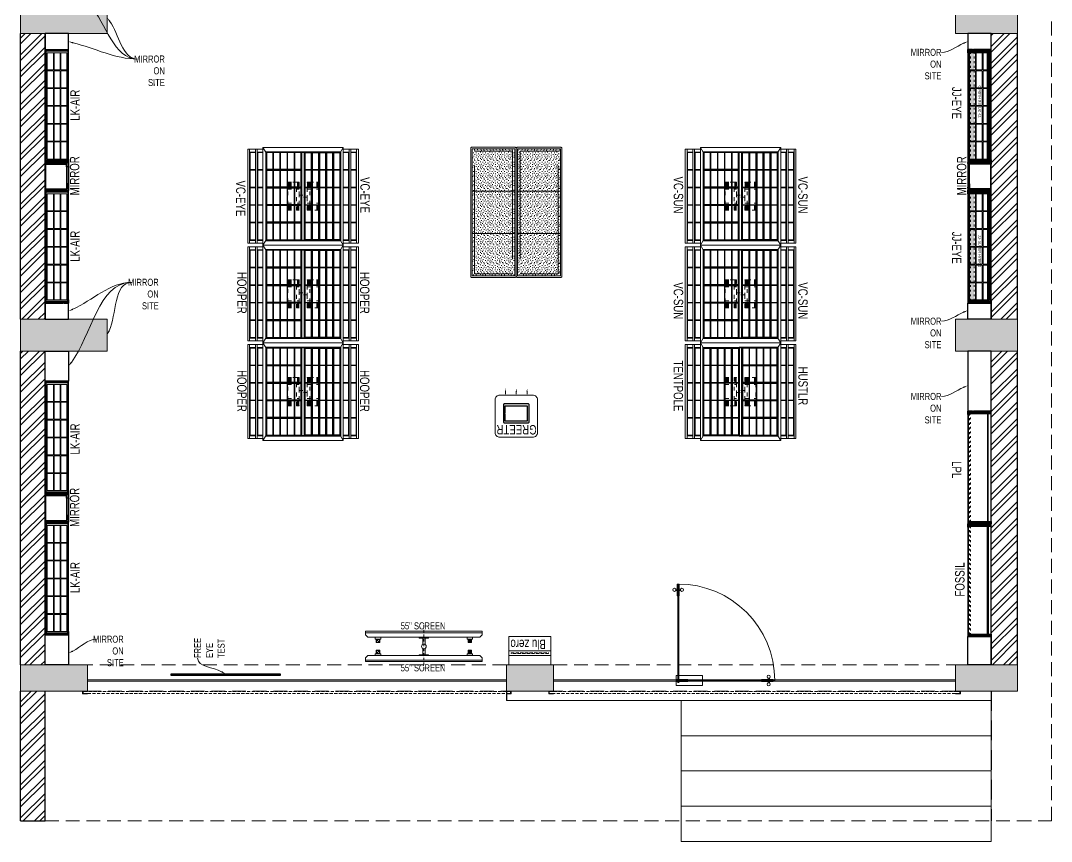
# Model space of a CAD drawing. Header units: feet. Extents: x 2148500 to 2159470, y -6063293 to -6042233.
# Drawn here: x 2148500 to 2159470, y -6063293 to -6054554 of the extents above; entities that cross this region are included whole.
import ezdxf
from ezdxf import colors
from ezdxf.entities.mleader import LeaderData, LeaderLine
from ezdxf.math import Vec2, Vec3

# ---------------------------------------------------------------- set-up
doc = ezdxf.new("R2010")
doc.units = ezdxf.units.FT
doc.header["$LTSCALE"] = 33
doc.header["$MEASUREMENT"] = 0
for name, pattern in [('ACAD_ISO03W100', [30, 12, -18]), ('D10_DASHED', [0.75, 0.5, -0.25]), ('DASHDOT2', [0.5, 0.25, -0.125, 0, -0.125]), ('HIDDEN', [9.525, 6.35, -3.175]), ('HIDDEN2', [4.7625, 3.175, -1.5875]), ('HIDDENX2', [0.75, 0.5, -0.25])]:
    doc.linetypes.add(name, pattern=pattern)
for name, color, linetype, lineweight in [('A-COL', 243, 'Continuous', 9), ('A-Glazing', 4, 'Continuous', 20), ('A-shutter', 8, 'Continuous', 18), ('A-STAIR', 6, 'Continuous', 5), ('beam', 90, 'Continuous', 9), ('column hatch', 5, 'Continuous', 0), ('Glazing', 141, 'Continuous', 15), ('LENS-DIM', 252, 'Continuous', 5), ('LENS-FURNITURE', 13, 'Continuous', 9), ('LENS-HATCH', 251, 'Continuous', 5), ('LENS-PARTITION', 21, 'Continuous', 25), ('LENS-TEXT', 31, 'Continuous', 5), ('LENS_TEXT', 31, 'Continuous', 5), ('LK-EQPMT', 3, 'Continuous', 18), ('LK-FF&E FLOOR', 1, 'Continuous', 9), ('LK-FF&E WALL', 1, 'Continuous', 9), ('LK-IT', 3, 'Continuous', 18), ('LN-ELEVATION-1', 81, 'Continuous', 25), ('LN-ELEVATION-2', 103, 'Continuous', 20), ('LN-ELEVATION-3', 125, 'Continuous', 18), ('LN-ELEVATION-4', 145, 'Continuous', 13), ('LN-ELEVATION-5', 167, 'Continuous', 5), ('LN-HATCH', 251, 'Continuous', 0), ('PLANO-TXT', 252, 'Continuous', 5), ('rolling shutter', 1, 'Continuous', 5)]:
    doc.layers.add(name, color=color, linetype=linetype, lineweight=lineweight)
for name, color, linetype in [('A-WALL', 1, 'Continuous'), ('SLAB', 8, 'HIDDEN2'), ('steel stairs', 6, 'Continuous')]:
    doc.layers.add(name, color=color, linetype=linetype)
doc.styles.add('LK TXT', font='GILC____.TTF', dxfattribs={"height": 100})
doc.styles.get("Standard").update_dxf_attribs({"font": 'GILC____.TTF'})
pattern_1 = [(45, (7858054.0837, 3504049.203), (-4.4901280605, 4.4901280605), [])]

# ---------------------------------------------------------------- blocks, each defined once
blk = doc.blocks.new('*U49')
at = {"layer": 'A-shutter', "color": 5, "ltscale": 10}
for points in [[(41038450, -1561539), (41038450, -1561544), (41038405, -1561544), (41038405, -1561564), (41038450, -1561564), (41038450, -1561569), (41038400, -1561569), (41038400, -1561539)], [(41042910, -1561539), (41042910, -1561544), (41042955, -1561544), (41042955, -1561564), (41042910, -1561564), (41042910, -1561569), (41042960, -1561569), (41042960, -1561539)]]:
    blk.add_lwpolyline(points, close=True, dxfattribs=at)
at = {"layer": 'A-shutter', "color": 5, "linetype": 'HIDDENX2', "ltscale": 2}
blk.add_lwpolyline([(41038405, -1561544), (41038405, -1561564), (41042955, -1561564), (41042955, -1561544)], close=True, dxfattribs=at)
blk = doc.blocks.new('*U50')
at = {"layer": 'A-shutter', "color": 5, "ltscale": 10}
for points in [[(41038630, -1561539), (41038630, -1561544), (41038585, -1561544), (41038585, -1561564), (41038630, -1561564), (41038630, -1561569), (41038580, -1561569), (41038580, -1561539)], [(41042910, -1561539), (41042910, -1561544), (41042955, -1561544), (41042955, -1561564), (41042910, -1561564), (41042910, -1561569), (41042960, -1561569), (41042960, -1561539)]]:
    blk.add_lwpolyline(points, close=True, dxfattribs=at)
at = {"layer": 'A-shutter', "color": 5, "linetype": 'HIDDENX2', "ltscale": 2}
blk.add_lwpolyline([(41038585, -1561544), (41038585, -1561564), (41042955, -1561564), (41042955, -1561544)], close=True, dxfattribs=at)
blk = doc.blocks.new('A$C9ae9df43')
at = {"layer": 'column hatch'}
h = blk.add_hatch(color=8, dxfattribs=at)
h.dxf.hatch_style = 1
h.paths.add_polyline_path([(9208, -1425), (8548, -1425), (8548, -1765), (9208, -1765)])
h.paths.add_polyline_path([(9208, -4765), (8548, -4765), (8548, -5105), (9208, -5105)])
h.paths.add_polyline_path([(-482, -8145), (-1402, -8145), (-1402, -8485), (-482, -8485)])
h.paths.add_polyline_path([(-482, -4765), (-1402, -4765), (-1402, -5105), (-482, -5105)])
h.paths.add_polyline_path([(-482, -1425), (-1402, -1425), (-1402, -1765), (-482, -1765)])
h.paths.add_polyline_path([(-692, 2155), (-1402, 2155), (-1402, 1875), (-692, 1875)])
h.paths.add_polyline_path([(-692, -11825), (-1402, -11825), (-1402, -12105), (-692, -12105)])
h.paths.add_polyline_path([(4268, -11825), (3768, -11825), (3768, -12105), (4268, -12105)])
h.paths.add_polyline_path([(9208, -11825), (8548, -11825), (8548, -12105), (9208, -12105)])
h = blk.add_hatch(color=8, dxfattribs=at)
h.dxf.hatch_style = 1
h.paths.add_polyline_path([(9208, -8145), (8548, -8145), (8548, -8485), (9208, -8485)])
at = {"layer": 'LN-HATCH'}
h = blk.add_hatch(dxfattribs=at)
h.set_pattern_fill('ANSI32', color=256, scale=333, angle=180)
h.set_pattern_definition([(225, (-6061183.86, 5276119.44), (88.2999593, -88.2999593), []), (225, (-6061242.73, 5276119.44), (88.2999593, -88.2999593), [])])
h.paths.add_polyline_path([(2368, 7355), (-1402, 7355), (-1402, 2155), (-1142, 2155), (-1142, 7075), (2108, 7075), (2108, 1875), (8928, 1875), (8928, 1265), (9208, 1265), (9208, 2155), (2368, 2155)])
h.paths.add_polyline_path([(-1142, 1875), (-1402, 1875), (-1402, -1425), (-1142, -1425)])
h.paths.add_polyline_path([(-1142, -1765), (-1402, -1765), (-1402, -4765), (-1142, -4765)])
h.paths.add_polyline_path([(-1142, -5105), (-1402, -5105), (-1402, -8145), (-1142, -8145)])
h.paths.add_polyline_path([(-1142, -8485), (-1402, -8485), (-1402, -11825), (-1142, -11825)])
h.paths.add_polyline_path([(-1142, -12105), (-1402, -12105), (-1402, -13485), (-1142, -13485)])
h.paths.add_polyline_path([(9208, -8485), (8928, -8485), (8928, -11825), (9208, -11825)])
h.paths.add_polyline_path([(9208, -5105), (8928, -5105), (8928, -8145), (9208, -8145)])
h.paths.add_polyline_path([(9208, -1765), (8928, -1765), (8928, -4765), (9208, -4765)])
h.paths.add_polyline_path([(9208, 965), (8928, 965), (8928, -1425), (9208, -1425)])
at = {"layer": 'A-COL'}
for points in [[(-482, -4765), (-1402, -4765), (-1402, -5105), (-482, -5105)], [(9208, -4765), (8548, -4765), (8548, -5105), (9208, -5105)], [(-482, -8145), (-1402, -8145), (-1402, -8485), (-482, -8485)], [(9208, -8145), (8548, -8145), (8548, -8485), (9208, -8485)], [(-692, -11825), (-1402, -11825), (-1402, -12105), (-692, -12105)], [(4268, -11825), (3768, -11825), (3768, -12105), (4268, -12105)], [(9208, -11825), (8548, -11825), (8548, -12105), (9208, -12105)]]:
    blk.add_lwpolyline(points, close=True, dxfattribs=at)
at = {"layer": 'A-Glazing'}
for points in [[(-692, -11986), (3768, -11986), (3768, -11998), (-692, -11998)], [(8548, -11986), (4268, -11986), (4268, -11998), (8548, -11998)]]:
    blk.add_lwpolyline(points, close=True, dxfattribs=at)
at = {"layer": 'A-STAIR'}
for p, q in [((8928, -12205), (8928, -12105)), ((3768, -12205), (8928, -12205)), ((5628, -13705), (5628, -12205)), ((8928, -13705), (8928, -12205)), ((5628, -12580), (8928, -12580)), ((5628, -12955), (8928, -12955)), ((5628, -13330), (8928, -13330)), ((5628, -13705), (8928, -13705))]:
    blk.add_line(p, q, dxfattribs=at)
at = {"layer": 'A-WALL'}
for p, q in [((-1402, -8145), (-1402, -5105)), ((-1142, -8145), (-1142, -5105)), ((8928, -8145), (8928, -5105)), ((9208, -8145), (9208, -5105)), ((-1402, -11825), (-1402, -8485)), ((-1142, -11825), (-1142, -8485)), ((8928, -11825), (8928, -8485)), ((9208, -11825), (9208, -8485)), ((-1402, -13485), (-1402, -12105)), ((-1142, -13485), (-1142, -12105)), ((-1402, -13485), (-1142, -13485))]:
    blk.add_line(p, q, dxfattribs=at)
at = {"layer": 'beam', "linetype": 'HIDDEN', "ltscale": 0.7}
for p, q in [((9568, -13485), (9568, 1875)), ((-1142, -13485), (9208, -13485)), ((9208, -13485), (9568, -13485))]:
    blk.add_line(p, q, dxfattribs=at)
for points in [[(-692, -12105), (3768, -12105), (3768, -11825), (-692, -11825)], [(8548, -12105), (4268, -12105), (4268, -11825), (8548, -11825)]]:
    blk.add_lwpolyline(points, close=True, dxfattribs=at)
at = {"layer": 'SLAB', "linetype": 'HIDDEN'}
blk.add_line((8928, -12105), (8928, -13485), dxfattribs=at)
at = {"layer": 'steel stairs'}
blk.add_line((3768, -12105), (3768, -12205), dxfattribs=at)
at = {"layer": 'rolling shutter'}
blk.add_blockref('*U49', (-41039142, 1549434), dxfattribs=at)
at = {"layer": 'rolling shutter', "xscale": -1}
blk.add_blockref('*U50', (41047179, 1549434), dxfattribs=at)
blk = doc.blocks.new('BLUE ZERO')
at = {"layer": 'LENS-FURNITURE', "ltscale": 0.5}
for points in [[(86207, 120883), (86207, 120433), (85907, 120433), (85907, 120883)], [(86107, 120883), (86107, 120433), (86057, 120433), (86057, 120883)]]:
    blk.add_lwpolyline(points, close=True, dxfattribs=at)
at = {"layer": 'LENS-FURNITURE', "linetype": 'D10_DASHED', "ltscale": 2}
blk.add_lwpolyline([(86086, 120858), (86086, 120458), (86078, 120458), (86078, 120858)], close=True, dxfattribs=at)
blk = doc.blocks.new('VC HD 1200')
at = {"layer": 'LN-HATCH', "ltscale": 0.5}
h = blk.add_hatch(dxfattribs=at)
h.set_pattern_fill('ANSI31', color=256, scale=2)
h.set_pattern_definition([(45, (3760859.753, 1795248.936), (-4.490128061, 4.490128061), [])])
h.paths.add_polyline_path([(-1200, 250), (-1200, 60), (-1194, 60), (-1194, 50), (-1200, 50), (-1200, 6), (-1182, 6), (-1182, 250)])
h = blk.add_hatch(dxfattribs=at)
h.set_pattern_fill('ANSI31', color=256, scale=2)
h.set_pattern_definition(pattern_1)
h.paths.add_polyline_path([(0, 250), (0, 60), (-6, 60), (-6, 50), (0, 50), (0, 6), (-18, 6), (-18, 250)])
h = blk.add_hatch(dxfattribs=at)
h.set_pattern_fill('ANSI31', color=256, scale=2)
h.set_pattern_definition([(45, (7858047.0837, 3504049.203), (-4.4901280605, 4.4901280605), [])])
h.paths.add_polyline_path([(-1165, 6), (-1165, 0), (-1200, 0), (-1200, 6)])
h = blk.add_hatch(dxfattribs=at)
h.set_pattern_fill('ANSI31', color=256, scale=2)
h.set_pattern_definition(pattern_1)
h.paths.add_polyline_path([(-28, 6), (-28, 0), (0, 0), (0, 6)])
at = {"layer": 'LN-ELEVATION-1', "ltscale": 0.5}
for points in [[(-1200, 250), (-1200, 60), (-1194, 60), (-1194, 50), (-1200, 50), (-1200, 6), (-1182, 6), (-1182, 250)], [(-18, 238), (-1182, 238), (-1182, 244), (-18, 244)], [(0, 250), (0, 60), (-6, 60), (-6, 50), (0, 50), (0, 6), (-18, 6), (-18, 250)], [(-1165, 6), (-1165, 0), (-1200, 0), (-1200, 6)], [(-35, 6), (-35, 0), (0, 0), (0, 6)]]:
    blk.add_lwpolyline(points, close=True, dxfattribs=at)
at = {"layer": 'LN-ELEVATION-3', "ltscale": 0.5}
for p, q in [((-1182, 250), (-18, 250)), ((-1165, 6), (-35, 6)), ((-35, 0), (-1165, 0))]:
    blk.add_line(p, q, dxfattribs=at)
for points in [[(-1165, 226), (-35, 226), (-35, 18), (-1165, 18)], [(-1165, 226), (-983, 226), (-983, 162), (-1165, 162)], [(-975, 226), (-794, 226), (-794, 162), (-975, 162)], [(-786, 226), (-604, 226), (-604, 162), (-786, 162)], [(-596, 226), (-414, 226), (-414, 162), (-596, 162)], [(-406, 226), (-225, 226), (-225, 162), (-406, 162)], [(-217, 226), (-35, 226), (-35, 162), (-217, 162)], [(-1165, 90), (-983, 90), (-983, 154), (-1165, 154)], [(-975, 154), (-794, 154), (-794, 90), (-975, 90)], [(-786, 154), (-604, 154), (-604, 90), (-786, 90)], [(-596, 154), (-414, 154), (-414, 90), (-596, 90)], [(-406, 154), (-225, 154), (-225, 90), (-406, 90)], [(-217, 154), (-35, 154), (-35, 90), (-217, 90)], [(-1165, 82), (-983, 82), (-983, 18), (-1165, 18)], [(-975, 82), (-794, 82), (-794, 18), (-975, 18)], [(-786, 82), (-604, 82), (-604, 18), (-786, 18)], [(-596, 82), (-414, 82), (-414, 18), (-596, 18)], [(-406, 82), (-225, 82), (-225, 18), (-406, 18)], [(-217, 82), (-35, 82), (-35, 18), (-217, 18)]]:
    blk.add_lwpolyline(points, close=True, dxfattribs=at)
blk = doc.blocks.new('MIRROR')
at = {"layer": 'LN-HATCH', "ltscale": 0.5}
h = blk.add_hatch(dxfattribs=at)
h.set_pattern_fill('ANSI31', color=256, scale=2)
h.set_pattern_definition([(45, (4060433.7416, 1708720.787), (-4.4901280605, 4.4901280605), [])])
h.paths.add_polyline_path([(213, 101), (231, 101), (231, -128), (213, -128)])
h.paths.add_polyline_path([(231, 95), (495, 95), (495, 101), (231, 101)])
h.paths.add_polyline_path([(513, 101), (495, 101), (495, -128), (513, -128)])
at = {"layer": 'Defpoints'}
blk.add_lwpolyline([(513, 101), (213, 101), (213, -149), (513, -149)], close=True, dxfattribs=at)
at = {"layer": 'LN-ELEVATION-1'}
for points in [[(213, 101), (231, 101), (231, -128), (213, -128)], [(231, 95), (495, 95), (495, 101), (231, 101)], [(513, 101), (495, 101), (495, -128), (513, -128)], [(260, -142), (260, -128), (215, -128), (215, -149), (224, -149), (224, -147), (216, -147), (216, -142)], [(443, -142), (443, -128), (488, -128), (488, -149), (479, -149), (479, -147), (486, -147), (486, -142)], [(505, -149), (505, -147), (509, -147), (509, -129), (488, -129), (488, -128), (511, -128), (511, -149)]]:
    blk.add_lwpolyline(points, close=True, dxfattribs=at)
at = {"layer": 'LN-ELEVATION-2', "color": 4, "lineweight": 0}
blk.add_lwpolyline([(216, -142), (486, -142), (486, -147), (216, -147)], close=True, dxfattribs=at)
at = {"layer": 'LN-ELEVATION-2'}
blk.add_lwpolyline([(260, -142), (443, -142), (443, -128), (260, -128)], close=True, dxfattribs=at)
at = {"layer": 'LN-ELEVATION-4', "ltscale": 0.5}
blk.add_line((479, -149), (224, -149), dxfattribs=at)
blk = doc.blocks.new('JJ SH 1200')
at = {"layer": 'LN-HATCH', "ltscale": 0.5}
h = blk.add_hatch(dxfattribs=at)
h.set_pattern_fill('ANSI31', color=256, scale=2)
h.set_pattern_definition([(45, (4097187.331, 1708800.267), (-4.4901280605, 4.4901280605), [])])
h.paths.add_polyline_path([(792, 220), (792, 30), (786, 30), (786, 20), (792, 20), (792, -24), (767, -24), (767, 220)])
h.paths.add_polyline_path([(-383, 180), (767, 180), (767, 186), (-383, 186)])
h.paths.add_polyline_path([(757, -24), (757, -30), (792, -30), (792, -24)])
h.paths.add_polyline_path([(-408, 220), (-408, 30), (-402, 30), (-402, 20), (-408, 20), (-408, -24), (-383, -24), (-383, 220)])
h.paths.add_polyline_path([(-373, -24), (-373, -30), (-408, -30), (-408, -24)])
at = {"layer": 'LN-ELEVATION-1', "ltscale": 0.5}
for points in [[(-408, 220), (-408, 30), (-402, 30), (-402, 20), (-408, 20), (-408, -24), (-383, -24), (-383, 220)], [(792, 220), (792, 30), (786, 30), (786, 20), (792, 20), (792, -24), (767, -24), (767, 220)], [(-383, 180), (767, 180), (767, 186), (-383, 186)], [(-373, -24), (-373, -30), (-408, -30), (-408, -24)], [(757, -24), (757, -30), (792, -30), (792, -24)]]:
    blk.add_lwpolyline(points, close=True, dxfattribs=at)
at = {"layer": 'LN-ELEVATION-3', "ltscale": 0.5}
for p, q in [((767, 220), (-383, 220)), ((757, -24), (-373, -24)), ((-373, -30), (757, -30))]:
    blk.add_line(p, q, dxfattribs=at)
at = {"layer": 'LN-ELEVATION-4', "linetype": 'ACAD_ISO03W100', "ltscale": 0.05}
blk.add_lwpolyline([(767, 0), (-383, 0), (-383, -12), (767, -12)], close=True, dxfattribs=at)
blk = doc.blocks.new('Entrance Door')
at = {"layer": 'Glazing', "ltscale": 111}
blk.add_hatch(color=256, dxfattribs=at).paths.add_polyline_path([(18, -35), (18, -1235), (30, -1235), (30, -35)])
at = {"layer": 'Glazing'}
for p, q in [((30, -54), (18, -66)), ((1118, -31), (1118, -54)), ((1118, -89), (1118, -66)), ((1133, -31), (1133, -54)), ((1133, -89), (1133, -66))]:
    blk.add_line(p, q, dxfattribs=at)
at = {"layer": 'Glazing', "ltscale": 44}
for p, q in [((-5, -1156), (18, -1156)), ((-5, -1171), (18, -1171)), ((53, -1156), (30, -1156)), ((53, -1171), (30, -1171))]:
    blk.add_line(p, q, dxfattribs=at)
at = {"layer": 'Glazing'}
for points in [[(320, -120), (0, -120), (0, 0), (320, 0)], [(0, -54), (142, -54), (142, -47), (0, -47)], [(0, -66), (142, -66), (142, -74), (0, -74)], [(1181, -54), (1038, -54), (1038, -47), (1181, -47)], [(1181, -66), (1038, -66), (1038, -74), (1181, -74)]]:
    blk.add_lwpolyline(points, close=True, dxfattribs=at)
at = {"layer": 'Glazing', "ltscale": 222}
blk.add_lwpolyline([(-2, -66), (1199, -66), (1199, -54), (-2, -54)], close=True, dxfattribs=at)
at = {"layer": 'Glazing', "ltscale": 111}
blk.add_lwpolyline([(18, -35), (18, -1235), (30, -1235), (30, -35)], close=True, dxfattribs=at)
at = {"layer": 'Glazing', "ltscale": 44}
for points in [[(18, -1093), (18, -1235), (10, -1235), (10, -1093)], [(30, -1093), (30, -1235), (37, -1235), (37, -1093)]]:
    blk.add_lwpolyline(points, close=True, dxfattribs=at)
at = {"layer": 'Glazing'}
for centre, radius in [((1125, -14), 19), ((24, -59), 19.8), ((1125, -107), 19)]:
    blk.add_circle(centre, radius, dxfattribs=at)
at = {"layer": 'Glazing', "ltscale": 44}
for centre in [(-22, -1164), (70, -1164)]:
    blk.add_circle(centre, 19, dxfattribs=at)
at = {"layer": 'Glazing', "ltscale": 222}
blk.add_arc((24, -60), 1175, 270, 359.9996, dxfattribs=at)
blk = doc.blocks.new('55INCH')
at = {"layer": 'LK-EQPMT', "ltscale": 12}
for p, q in [((2111559, 1135690), (2111583, 1135690)), ((2111583, 1135690), (2111608, 1135666)), ((2111608, 1134474), (2111608, 1135666)), ((2111608, 1135588), (2111627, 1135588)), ((2111627, 1135529), (2111608, 1135529)), ((2111627, 1135588), (2111627, 1135529)), ((2111627, 1134611), (2111608, 1134611)), ((2111608, 1134552), (2111627, 1134552)), ((2111627, 1134611), (2111627, 1134552)), ((2111559, 1134449), (2111583, 1134449)), ((2111583, 1134449), (2111608, 1134474))]:
    blk.add_line(p, q, dxfattribs=at)
at = {"layer": 'LK-EQPMT'}
for p, q in [((2111662, 1135543), (2111631, 1135574)), ((2111662, 1135574), (2111631, 1135543)), ((2111662, 1134597), (2111631, 1134566))]:
    blk.add_line(p, q, dxfattribs=at)
at = {"layer": 'LK-EQPMT', "ltscale": 12}
blk.add_lwpolyline([(2111543, 1135690), (2111559, 1135690), (2111559, 1134449), (2111543, 1134449)], close=True, dxfattribs=at)
at = {"layer": 'LK-EQPMT'}
for points in [[(2111627, 1135578), (2111627, 1135540), (2111665, 1135540), (2111665, 1135578)], [(2111631, 1135574), (2111631, 1135543), (2111662, 1135543), (2111662, 1135574)], [(2111627, 1134563), (2111627, 1134601), (2111665, 1134601), (2111665, 1134563)], [(2111631, 1134566), (2111631, 1134597), (2111662, 1134597), (2111662, 1134566)]]:
    blk.add_lwpolyline(points, close=True, dxfattribs=at)
blk = doc.blocks.new('JJ SHD 1200')
at = {"layer": 'LN-ELEVATION-5'}
h = blk.add_hatch(color=177, dxfattribs=at)
h.dxf.hatch_style = 1
h.paths.add_polyline_path([(1182, 68), (32, 68), (32, 18), (1182, 18)])
at = {"layer": 'LN-HATCH', "ltscale": 0.5}
h = blk.add_hatch(dxfattribs=at)
h.set_pattern_fill('ANSI31', color=256, scale=2)
h.set_pattern_definition([(45, (4097602.2716, 1708830.267), (-4.4901280605, 4.4901280605), [])])
h.paths.add_polyline_path([(1207, 250), (1207, 60), (1201, 60), (1201, 50), (1207, 50), (1207, 6), (1182, 6), (1182, 250)])
h.paths.add_polyline_path([(32, 210), (1182, 210), (1182, 216), (32, 216)])
h.paths.add_polyline_path([(1172, 6), (1172, 0), (1207, 0), (1207, 6)])
h.paths.add_polyline_path([(7, 250), (7, 60), (13, 60), (13, 50), (7, 50), (7, 6), (32, 6), (32, 250)])
h.paths.add_polyline_path([(42, 6), (42, 0), (7, 0), (7, 6)])
at = {"layer": 'LN-ELEVATION-1', "ltscale": 0.5}
for points in [[(7, 250), (7, 60), (13, 60), (13, 50), (7, 50), (7, 6), (25, 6), (25, 250)], [(7, 250), (7, 60), (13, 60), (13, 50), (7, 50), (7, 6), (32, 6), (32, 250)], [(25, 238), (1189, 238), (1189, 244), (25, 244)], [(1207, 250), (1207, 60), (1201, 60), (1201, 50), (1207, 50), (1207, 6), (1182, 6), (1182, 250)], [(1207, 250), (1207, 60), (1201, 60), (1201, 50), (1207, 50), (1207, 6), (1189, 6), (1189, 250)], [(32, 210), (1182, 210), (1182, 216), (32, 216)], [(42, 6), (42, 0), (7, 0), (7, 6)], [(42, 6), (42, 0), (7, 0), (7, 6)], [(1172, 6), (1172, 0), (1207, 0), (1207, 6)], [(1172, 6), (1172, 0), (1207, 0), (1207, 6)]]:
    blk.add_lwpolyline(points, close=True, dxfattribs=at)
at = {"layer": 'LN-ELEVATION-3', "ltscale": 0.5}
for p, q in [((1189, 250), (25, 250)), ((1182, 250), (32, 250)), ((1172, 6), (42, 6)), ((1172, 6), (42, 6)), ((42, 0), (1172, 0)), ((42, 0), (1172, 0))]:
    blk.add_line(p, q, dxfattribs=at)
for points in [[(1172, 226), (42, 226), (42, 18), (1172, 18)], [(224, 226), (42, 226), (42, 162), (224, 162)], [(413, 226), (232, 226), (232, 162), (413, 162)], [(603, 226), (421, 226), (421, 162), (603, 162)], [(793, 226), (611, 226), (611, 162), (793, 162)], [(982, 226), (801, 226), (801, 162), (982, 162)], [(1172, 226), (990, 226), (990, 162), (1172, 162)], [(224, 154), (42, 154), (42, 90), (224, 90)], [(413, 154), (232, 154), (232, 90), (413, 90)], [(603, 154), (421, 154), (421, 90), (603, 90)], [(793, 154), (611, 154), (611, 90), (793, 90)], [(982, 154), (801, 154), (801, 90), (982, 90)], [(1172, 90), (990, 90), (990, 154), (1172, 154)], [(224, 82), (42, 82), (42, 18), (224, 18)], [(413, 82), (232, 82), (232, 18), (413, 18)], [(603, 82), (421, 82), (421, 18), (603, 18)], [(793, 82), (611, 82), (611, 18), (793, 18)], [(982, 82), (801, 82), (801, 18), (982, 18)], [(1172, 82), (990, 82), (990, 18), (1172, 18)]]:
    blk.add_lwpolyline(points, close=True, dxfattribs=at)
at = {"layer": 'LN-ELEVATION-4', "linetype": 'ACAD_ISO03W100', "ltscale": 0.05}
for points in [[(1182, 68), (32, 68), (32, 18), (1182, 18)], [(1182, 30), (32, 30), (32, 18), (1182, 18)]]:
    blk.add_lwpolyline(points, close=True, dxfattribs=at)
at = {"layer": 'LK-FF&E WALL', "ltscale": 0.5, "insert": (482, 142), "char_height": 30, "attachment_point": 1}
blk.add_mtext_dynamic_manual_height_columns('\\pt120;JJ- SUPER HYBRID', width=526.83, gutter_width=500, heights=[0], dxfattribs=at)
blk = doc.blocks.new('ffgd')
at = {"layer": 'LN-ELEVATION-4', "linetype": 'ACAD_ISO03W100', "ltscale": 0.1}
blk.add_lwpolyline([(0, 47), (0, -41), (-20, -41), (-20, 47)], close=True, dxfattribs=at)
at = {"layer": 'LN-ELEVATION-5', "linetype": 'ACAD_ISO03W100', "ltscale": 0.1}
for p, q in [((-160, 166), (-160, 47)), ((-160, 166), (-160, 47)), ((-159, 166), (-159, 47)), ((-159, 166), (-159, 47)), ((-158, 166), (-158, 47)), ((-158, 166), (-158, 47)), ((-157, 166), (-157, 47)), ((-156, 166), (-156, 47)), ((-154, 166), (-154, 47)), ((-151, 166), (-151, 47)), ((-146, 166), (-146, 47)), ((-141, 166), (-141, 47)), ((-135, 166), (-135, 47)), ((-128, 166), (-128, 47)), ((-120, 166), (-120, 47)), ((-111, 166), (-111, 47)), ((-102, 166), (-102, 47)), ((-85, 166), (-85, 47)), ((65, 166), (65, 47)), ((82, 166), (82, 47)), ((91, 166), (91, 47)), ((100, 166), (100, 47)), ((108, 166), (108, 47)), ((115, 166), (115, 47)), ((121, 166), (121, 47)), ((126, 166), (126, 47)), ((131, 166), (131, 47)), ((134, 166), (134, 47)), ((136, 166), (136, 47)), ((137, 166), (137, 47)), ((138, 166), (138, 47)), ((138, 166), (138, 47)), ((139, 166), (139, 47)), ((139, 166), (139, 47)), ((140, 166), (140, 47)), ((140, 166), (140, 47)), ((-160, -41), (-160, -160)), ((-160, -41), (-160, -160)), ((-159, -41), (-159, -160)), ((-159, -41), (-159, -160)), ((-158, -41), (-158, -160)), ((-158, -41), (-158, -160)), ((-157, -41), (-157, -160)), ((-156, -41), (-156, -160)), ((-154, -41), (-154, -160)), ((-151, -41), (-151, -160)), ((-146, -41), (-146, -160)), ((-141, -41), (-141, -160)), ((-135, -41), (-135, -160)), ((-128, -41), (-128, -160)), ((-120, -41), (-120, -160)), ((-111, -41), (-111, -160)), ((-102, -41), (-102, -160)), ((-85, -41), (-85, -160)), ((65, -41), (65, -160)), ((82, -41), (82, -160)), ((91, -41), (91, -160)), ((100, -41), (100, -160)), ((108, -41), (108, -160)), ((115, -41), (115, -160)), ((121, -41), (121, -160)), ((126, -41), (126, -160)), ((131, -41), (131, -160)), ((134, -41), (134, -160)), ((136, -41), (136, -160)), ((137, -41), (137, -160)), ((138, -41), (138, -160)), ((138, -41), (138, -160)), ((139, -41), (139, -160)), ((139, -41), (139, -160)), ((140, -41), (140, -160)), ((140, -41), (140, -160))]:
    blk.add_line(p, q, dxfattribs=at)
for points in [[(140, 73), (140, 166), (-160, 166), (-160, 73)], [(140, -67), (140, -160), (-160, -160), (-160, -67)]]:
    blk.add_lwpolyline(points, dxfattribs=at)
for points in [[(140, 73), (140, 47), (-160, 47), (-160, 73)], [(140, -41), (140, -67), (-160, -67), (-160, -41)]]:
    blk.add_lwpolyline(points, close=True, dxfattribs=at)
blk = doc.blocks.new('EURO 1040 x 1175')
at = {"layer": 'LN-ELEVATION-1'}
for points in [[(-470, -327), (470, -327), (470, 468), (-470, 468)], [(-470, 85), (470, 85), (470, 468), (-470, 468)], [(-283, 85), (-277, 85), (-277, 468), (-283, 468)], [(-96, 85), (-90, 85), (-90, 468), (-96, 468)], [(90, 85), (96, 85), (96, 468), (90, 468)], [(277, 85), (283, 85), (283, 468), (277, 468)], [(-470, 387), (-283, 387), (-283, 393), (-470, 393)], [(-277, 387), (-96, 387), (-96, 393), (-277, 393)], [(-90, 387), (90, 387), (90, 393), (-90, 393)], [(96, 387), (277, 387), (277, 393), (96, 393)], [(283, 387), (470, 387), (470, 393), (283, 393)], [(-470, 311), (-283, 311), (-283, 317), (-470, 317)], [(-470, 236), (-283, 236), (-283, 242), (-470, 242)], [(-277, 311), (-96, 311), (-96, 317), (-277, 317)], [(-277, 236), (-96, 236), (-96, 242), (-277, 242)], [(-90, 311), (90, 311), (90, 317), (-90, 317)], [(-90, 236), (90, 236), (90, 242), (-90, 242)], [(96, 311), (277, 311), (277, 317), (96, 317)], [(96, 236), (277, 236), (277, 242), (96, 242)], [(283, 311), (470, 311), (470, 317), (283, 317)], [(283, 236), (470, 236), (470, 242), (283, 242)], [(-470, 160), (-283, 160), (-283, 166), (-470, 166)], [(-277, 160), (-96, 160), (-96, 166), (-277, 166)], [(-90, 160), (90, 160), (90, 166), (-90, 166)], [(96, 160), (277, 160), (277, 166), (96, 166)], [(283, 160), (470, 160), (470, 166), (283, 166)], [(-470, 85), (470, 85), (470, 55), (-470, 55)], [(-470, 55), (470, 55), (470, -327), (-470, -327)], [(-283, 55), (-277, 55), (-277, -327), (-283, -327)], [(-96, 55), (-90, 55), (-90, -327), (-96, -327)], [(90, 55), (96, 55), (96, -327), (90, -327)], [(277, 55), (283, 55), (283, -327), (277, -327)], [(-470, -20), (-283, -20), (-283, -26), (-470, -26)], [(-470, -96), (-283, -96), (-283, -102), (-470, -102)], [(-277, -20), (-96, -20), (-96, -26), (-277, -26)], [(-277, -96), (-96, -96), (-96, -102), (-277, -102)], [(-90, -20), (90, -20), (90, -26), (-90, -26)], [(-90, -96), (90, -96), (90, -102), (-90, -102)], [(96, -20), (277, -20), (277, -26), (96, -26)], [(96, -96), (277, -96), (277, -102), (96, -102)], [(283, -20), (470, -20), (470, -26), (283, -26)], [(283, -96), (470, -96), (470, -102), (283, -102)], [(-470, -171), (-283, -171), (-283, -177), (-470, -177)], [(-277, -171), (-96, -171), (-96, -177), (-277, -177)], [(-90, -171), (90, -171), (90, -177), (-90, -177)], [(96, -171), (277, -171), (277, -177), (96, -177)], [(283, -171), (470, -171), (470, -177), (283, -177)], [(-470, -246), (-283, -246), (-283, -252), (-470, -252)], [(-277, -246), (-96, -246), (-96, -252), (-277, -252)], [(-90, -246), (90, -246), (90, -252), (-90, -252)], [(96, -246), (277, -246), (277, -252), (96, -252)], [(283, -246), (470, -246), (470, -252), (283, -252)]]:
    blk.add_lwpolyline(points, close=True, dxfattribs=at)
for points in [[(-283, 462), (-464, 462), (-464, 317)], [(-96, 462), (-277, 462)], [(90, 462), (-90, 462)], [(277, 462), (96, 462)], [(464, 317), (464, 462), (283, 462)], [(-464, 311), (-464, 242)], [(-464, 236), (-464, 166)], [(464, 242), (464, 311)], [(464, 166), (464, 236)], [(-464, 160), (-464, 91), (-283, 91)], [(283, 91), (464, 91), (464, 160)], [(-464, -20), (-464, 49), (-283, 49)], [(-277, 91), (-96, 91)], [(-277, 49), (-96, 49)], [(-90, 91), (90, 91)], [(-90, 49), (90, 49)], [(96, 91), (277, 91)], [(96, 49), (277, 49)], [(283, 49), (464, 49), (464, -20)], [(-464, -96), (-464, -26)], [(-464, -171), (-464, -102)], [(464, -26), (464, -96)], [(464, -102), (464, -171)], [(-283, -321), (-464, -321), (-464, -177)], [(464, -177), (464, -321), (283, -321)], [(-96, -321), (-277, -321)], [(90, -321), (-90, -321)], [(277, -321), (96, -321)]]:
    blk.add_lwpolyline(points, dxfattribs=at)
at = {"layer": 'LN-ELEVATION-2'}
blk.add_lwpolyline([(-520, -357), (520, -357), (520, 498), (-520, 498)], close=True, dxfattribs=at)
for points in [[(-470, 468), (-520, 498)], [(470, 468), (520, 498)], [(-470, -327), (-520, -357)], [(470, -327), (520, -357)]]:
    blk.add_lwpolyline(points, dxfattribs=at)
at = {"layer": 'LN-ELEVATION-3'}
for points in [[(-500, 560), (500, 560), (500, 578), (-500, 578)], [(-500, 498), (-470, 498), (-470, 560), (-500, 560)], [(470, 498), (500, 498), (500, 560), (470, 560)], [(-500, -357), (-470, -357), (-470, -419), (-500, -419)], [(-500, -419), (500, -419), (500, -437), (-500, -437)], [(470, -357), (500, -357), (500, -419), (470, -419)]]:
    blk.add_lwpolyline(points, close=True, dxfattribs=at)
at = {"layer": 'LN-ELEVATION-4'}
for points in [[(-500, 640), (500, 640), (500, 658), (-500, 658)], [(-500, 578), (-470, 578), (-470, 640), (-500, 640)], [(-470, 498), (-464, 498), (-464, 560), (-470, 560)], [(-464, 554), (-283, 554), (-283, 560), (-464, 560)], [(-283, 498), (-277, 498), (-277, 560), (-283, 560)], [(-277, 554), (-96, 554), (-96, 560), (-277, 560)], [(-96, 498), (-90, 498), (-90, 560), (-96, 560)], [(-90, 554), (90, 554), (90, 560), (-90, 560)], [(90, 498), (96, 498), (96, 560), (90, 560)], [(96, 554), (277, 554), (277, 560), (96, 560)], [(277, 498), (283, 498), (283, 560), (277, 560)], [(283, 554), (464, 554), (464, 560), (283, 560)], [(464, 498), (470, 498), (470, 560), (464, 560)], [(470, 578), (500, 578), (500, 640), (470, 640)], [(-500, -437), (-470, -437), (-470, -499), (-500, -499)], [(-470, -357), (-464, -357), (-464, -419), (-470, -419)], [(-464, -413), (-283, -413), (-283, -419), (-464, -419)], [(-283, -357), (-277, -357), (-277, -419), (-283, -419)], [(-277, -413), (-96, -413), (-96, -419), (-277, -419)], [(-96, -357), (-90, -357), (-90, -419), (-96, -419)], [(-90, -413), (90, -413), (90, -419), (-90, -419)], [(90, -357), (96, -357), (96, -419), (90, -419)], [(96, -413), (277, -413), (277, -419), (96, -419)], [(277, -357), (283, -357), (283, -419), (277, -419)], [(283, -413), (464, -413), (464, -419), (283, -419)], [(464, -357), (470, -357), (470, -419), (464, -419)], [(470, -437), (500, -437), (500, -499), (470, -499)], [(-500, -499), (500, -499), (500, -517), (-500, -517)]]:
    blk.add_lwpolyline(points, close=True, dxfattribs=at)
at = {"layer": 'LN-ELEVATION-5'}
for points in [[(-470, 578), (-464, 578), (-464, 640), (-470, 640)], [(-464, 634), (-283, 634), (-283, 640), (-464, 640)], [(-283, 578), (-277, 578), (-277, 640), (-283, 640)], [(-277, 634), (-96, 634), (-96, 640), (-277, 640)], [(-96, 578), (-90, 578), (-90, 640), (-96, 640)], [(-90, 634), (90, 634), (90, 640), (-90, 640)], [(90, 578), (96, 578), (96, 640), (90, 640)], [(96, 634), (277, 634), (277, 640), (96, 640)], [(277, 578), (283, 578), (283, 640), (277, 640)], [(283, 634), (464, 634), (464, 640), (283, 640)], [(464, 578), (470, 578), (470, 640), (464, 640)], [(-470, -437), (-464, -437), (-464, -499), (-470, -499)], [(-283, -437), (-277, -437), (-277, -499), (-283, -499)], [(-96, -437), (-90, -437), (-90, -499), (-96, -499)], [(90, -437), (96, -437), (96, -499), (90, -499)], [(277, -437), (283, -437), (283, -499), (277, -499)], [(464, -437), (470, -437), (470, -499), (464, -499)], [(-464, -493), (-283, -493), (-283, -499), (-464, -499)], [(-277, -493), (-96, -493), (-96, -499), (-277, -499)], [(-90, -493), (90, -493), (90, -499), (-90, -499)], [(96, -493), (277, -493), (277, -499), (96, -499)], [(283, -493), (464, -493), (464, -499), (283, -499)]]:
    blk.add_lwpolyline(points, close=True, dxfattribs=at)
at = {"layer": 'LENS-DIM'}
blk.add_blockref('ffgd', (10, 67), dxfattribs=at)
blk = doc.blocks.new('GREETR 450x450')
at = {"layer": 'LN-ELEVATION-1', "linetype": 'ByBlock', "lineweight": -2}
for p, q in [((481, 340), (461, 340)), ((481, 225), (461, 225)), ((481, 110), (461, 110))]:
    blk.add_line(p, q, dxfattribs=at)
at = {"layer": 'LN-ELEVATION-1'}
for points in [[(356, 98), (356, 352, 0.414214), (346, 362), (164, 362, 0.414214), (154, 352), (154, 98, 0.414214), (164, 88), (346, 88, 0.414214)], [(264, 343), (336, 343), (336, 108), (172, 108), (172, 343), (245, 343, 0.327538), (247, 344, -0.733799), (262, 344, 0.327538)]]:
    blk.add_lwpolyline(points, format="xyb", close=True, dxfattribs=at)
at = {"layer": 'LN-ELEVATION-1', "linetype": 'ByBlock', "lineweight": -2}
for points in [[(481, 346), (481, 333), (521, 340)], [(481, 232), (481, 218), (521, 225)], [(481, 117), (481, 104), (521, 110)]]:
    blk.add_solid(points, dxfattribs=at)
at = {"layer": 'LN-ELEVATION-2'}
blk.add_lwpolyline([(50, 0), (400, 0, 0.414214), (450, 50), (450, 400, 0.414214), (400, 450), (50, 450, 0.414214), (0, 400), (0, 50, 0.414214)], format="xyb", close=True, dxfattribs=at)
at = {"layer": 'LENS-TEXT', "color": 0, "linetype": 'Continuous', "ltscale": 3, "insert": (81, 222), "char_height": 100, "attachment_point": 5, "rotation": 90, "style": 'LK TXT'}
blk.add_mtext_dynamic_manual_height_columns('GREETR', width=353.06, gutter_width=0.5, heights=[0], dxfattribs=at)
blk = doc.blocks.new('3 seater Bench 1385')
at = {"layer": 'LENS-HATCH', "lineweight": 0}
h = blk.add_hatch(dxfattribs=at)
h.set_pattern_fill('STIP1', color=177, scale=100, angle=270, pattern_type=2)
h.set_pattern_definition([(270, (6617025.25, -170439.11), (100, -2e-13), [0, -100]), (270, (6617009.25, -170451.11), (100, -2e-13), [0, -100]), (270, (6616985.25, -170446.11), (100, -2e-13), [0, -100]), (270, (6616962.25, -170481.11), (100, -2e-13), [0, -100]), (270, (6616998.25, -170478.11), (100, -2e-13), [0, -100]), (270, (6617022.25, -170505.11), (100, -2e-13), [0, -100]), (270, (6617029.25, -170470.11), (100, -2e-13), [0, -100]), (270, (6616988.25, -170512.11), (100, -2e-13), [0, -100]), (270, (6616956.25, -170507.11), (100, -2e-13), [0, -100]), (270, (6616941.25, -170433.11), (100, -2e-13), [0, -100]), (270, (6616961.25, -170451.11), (100, -2e-13), [0, -100]), (270, (6616942.25, -170465.11), (100, -2e-13), [0, -100]), (270, (6617006.25, -170526.11), (100, -2e-13), [0, -100]), (270, (6616981.25, -170494.11), (100, -2e-13), [0, -100]), (270, (6617014.25, -170486.11), (100, -2e-13), [0, -100]), (270, (6617005.25, -170503.11), (100, -2e-13), [0, -100]), (270, (6616978.25, -170467.11), (100, -2e-13), [0, -100]), (270, (6617032.25, -170495.11), (100, -2e-13), [0, -100]), (270, (6616973.25, -170526.11), (100, -2e-13), [0, -100]), (270, (6616943.25, -170523.11), (100, -2e-13), [0, -100])])
h.paths.add_polyline_path([(677, 228), (226, 228), (226, -228), (677, -228)])
h.paths.add_polyline_path([(-226, 228), (226, 228), (226, -228), (-226, -228)])
h.paths.add_polyline_path([(-678, 228), (-226, 228), (-226, -228), (-678, -228)])
at = {"layer": 'LN-ELEVATION-2', "ltscale": 0.5}
for points in [[(-678, 228), (-226, 228), (-226, -228), (-678, -228)], [(-226, 228), (226, 228), (226, -228), (-226, -228)], [(677, 228), (226, 228), (226, -228), (677, -228)]]:
    blk.add_lwpolyline(points, close=True, dxfattribs=at)
at = {"layer": 'LN-ELEVATION-5', "ltscale": 0.5}
blk.add_lwpolyline([(682, 242), (-683, 242, 0.414214), (-693, 232), (-693, -232, 0.414214), (-683, -242), (682, -242, 0.414214), (692, -232), (692, 232, 0.414214)], format="xyb", close=True, dxfattribs=at)
blk.add_lwpolyline([(677, 228), (-678, 228), (-678, -228), (677, -228)], close=True, dxfattribs=at)
at = {"layer": 'LN-ELEVATION-5', "linetype": 'HIDDEN2', "ltscale": 11}
blk.add_lwpolyline([(-653, 202), (653, 202), (653, -202), (-653, -202)], close=True, dxfattribs=at)

msp = doc.modelspace()

# ---------------------------------------------------------------- linework, layer by layer
msp.add_lwpolyline([(2151266, -6061511), (2150098, -6061511), (2150098, -6061523), (2151266, -6061523)], close=True)
at = {"layer": 'LENS-PARTITION'}
for points in [[(2149010, -6054693), (2148760, -6054693), (2148760, -6054863), (2148950, -6054863), (2149010, -6054863)], [(2158580, -6054863), (2158830, -6054863), (2158830, -6054693), (2158580, -6054693)], [(2149010, -6057563), (2148760, -6057563), (2148760, -6057733), (2148950, -6057733), (2149010, -6057733)], [(2158580, -6057563), (2158830, -6057563), (2158830, -6057733), (2158580, -6057733)], [(2148760, -6058073), (2149010, -6058073), (2149010, -6058393), (2148760, -6058393)], [(2158580, -6058713), (2158830, -6058713), (2158830, -6058073), (2158580, -6058073)], [(2148760, -6061093), (2149010, -6061093), (2149010, -6061413), (2148760, -6061413)], [(2158580, -6061113), (2158830, -6061113), (2158830, -6061413), (2158580, -6061413)]]:
    msp.add_lwpolyline(points, close=True, dxfattribs=at)
at = {"layer": 'LK-IT', "color": 1, "linetype": 'DASHDOT2', "ltscale": 3}
msp.add_line((2152792, -6061462), (2152792, -6060973), dxfattribs=at)
at = {"layer": 'LK-IT'}
for points in [[(2152842, -6061120), (2152742, -6061120), (2152742, -6061130), (2152842, -6061130)], [(2152842, -6061315), (2152742, -6061315), (2152742, -6061305), (2152842, -6061305)]]:
    msp.add_lwpolyline(points, close=True, dxfattribs=at)
for points in [[(2152804, -6061196), (2152804, -6061130), (2152779, -6061130), (2152779, -6061196, -0.267949), (2152804, -6061196, 1)], [(2152804, -6061239), (2152804, -6061305), (2152779, -6061305), (2152779, -6061239, 0.267949), (2152804, -6061239, -1)]]:
    msp.add_lwpolyline(points, format="xyb", dxfattribs=at)
at = {"layer": 'LK-IT', "color": 1}
msp.add_circle((2152792, -6061217), 25, dxfattribs=at)

# ---------------------------------------------------------------- block references
at = {"layer": 'A-Glazing', "xscale": -0.8748404702499005, "yscale": 0.8748404702499005, "zscale": 0.8748404702499005, "rotation": 179.9999889093191}
msp.add_blockref('Entrance Door', (2155477, -6061633), dxfattribs=at)
at = {"layer": 'LENS-DIM', "color": 2}
msp.add_blockref('A$C9ae9df43', (2149902, -6049588), dxfattribs=at)
at = {"layer": 'LK-FF&E FLOOR'}
for name, p, rotation in [('EURO 1040 x 1175', (2151577, -6056424), 90), ('3 seater Bench 1385', (2153532, -6056596), 270), ('EURO 1040 x 1175', (2156232, -6056424), 90), ('EURO 1040 x 1175', (2151577, -6057464), 90), ('EURO 1040 x 1175', (2156232, -6057464), 90), ('EURO 1040 x 1175', (2151577, -6058504), 90), ('GREETR 450x450', (2154000, -6058991), 89.99999999999999), ('BLUE ZERO', (2033261, -5975206), 270)]:
    msp.add_blockref(name, p, dxfattribs=dict(at, rotation=rotation))
at = {"layer": 'LK-FF&E FLOOR', "xscale": -1, "rotation": 90}
for name, p in [('3 seater Bench 1385', (2154017, -6056596)), ('EURO 1040 x 1175', (2156232, -6058504))]:
    msp.add_blockref(name, p, dxfattribs=at)
at = {"layer": 'LK-FF&E WALL', "xscale": -1}
for name, p, rotation in [('VC HD 1200', (2149010, -6056063), 90), ('JJ SHD 1200', (2158580, -6056070), 270), ('MIRROR', (2148861, -6055850), 90), ('VC HD 1200', (2149010, -6057563), 90), ('VC HD 1200', (2149010, -6059593), 90), ('MIRROR', (2148861, -6059380), 90), ('JJ SH 1200', (2158610, -6060705), 270)]:
    msp.add_blockref(name, p, dxfattribs=dict(at, rotation=rotation))
at = {"layer": 'LK-FF&E WALL'}
for name, p, rotation in [('MIRROR', (2158728, -6055850), 270), ('JJ SHD 1200', (2158580, -6056356), 270), ('JJ SH 1200', (2158610, -6059121), 270), ('VC HD 1200', (2149010, -6059893), 90.00000000000003)]:
    msp.add_blockref(name, p, dxfattribs=dict(at, rotation=rotation))
at = {"layer": 'LK-IT', "rotation": 270}
msp.add_blockref('55INCH', (1017722, -3949512), dxfattribs=at)
at = {"layer": 'LK-IT', "xscale": -1, "rotation": 270}
msp.add_blockref('55INCH', (1017722, -8172922), dxfattribs=at)

# ---------------------------------------------------------------- texts
at = {"layer": 'LENS-TEXT', "color": 0, "linetype": 'Continuous', "ltscale": 3, "char_height": 75, "width": 783.96, "attachment_point": 5, "style": 'LK TXT'}
for insert in [(2152783, -6060999), (2152783, -6061446)]:
    msp.add_mtext('\\pt225;55" SCREEN', dxfattribs=dict(at, insert=insert))
at = {"layer": 'LENS_TEXT', "linetype": 'Continuous', "ltscale": 3, "char_height": 100, "width": 324.47, "attachment_point": 5, "rotation": 90, "style": 'LK TXT'}
for insert in [(2149075, -6056207), (2158515, -6056207), (2149075, -6059737)]:
    msp.add_mtext('{\\C7;MIRROR}', dxfattribs=dict(at, insert=insert))
at = {"layer": 'PLANO-TXT', "linetype": 'Continuous', "ltscale": 3, "char_height": 100, "attachment_point": 5, "style": 'LK TXT'}
for s, insert, width, rotation in [('LK-AIR', (2149079, -6055455), 244.68, 90), ('JJ-EYE', (2158462, -6055431), 244.68, 270), ('VC-EYE', (2150842, -6056448), 244.68, 270), ('VC-EYE', (2152165, -6056411), 244.68, 270), ('VC-SUN', (2155500, -6056411), 244.68, 270), ('VC-SUN', (2156825, -6056411), 244.68, 270), ('LK-AIR', (2149079, -6056957), 244.68, 90), ('JJ-EYE', (2158462, -6056972), 244.68, 270), ('HOOPER', (2150854, -6057453), 244.68, 270), ('HOOPER', (2152161, -6057453), 244.68, 270), ('VC-SUN', (2155500, -6057537), 244.68, 270), ('VC-SUN', (2156825, -6057537), 244.68, 270), ('TENTPOLE', (2155499, -6058444), 244.68, 270), ('HOOPER', (2150854, -6058497), 244.68, 270), ('HOOPER', (2152161, -6058497), 244.68, 270), ('HUSTLR', (2156826, -6058444), 244.68, 270), ('LK-AIR', (2149079, -6059009), 244.68, 90), ('LPL ', (2158462, -6059335), 244.68, 270), ('LK-AIR', (2149079, -6060484), 244.68, 90), ('FOSSIL', (2158496, -6060504), 244.68, 90), ('\\pt800;Blu zero', (2153901, -6061195), 510.55, 180)]:
    msp.add_mtext(s, dxfattribs=dict(at, insert=insert, width=width, rotation=rotation))

# ---------------------------------------------------------------- leaders
at = {"layer": 'LENS-TEXT', "color": 0, "linetype": 'Continuous', "ltscale": 3}
ml = msp.add_multileader_mtext('Standard', dxfattribs=at)
ml.set_content('\\pxqr,t3;{\\C0;MIRROR ON SITE}', color=1)
ml.set_leader_properties(color=256, linetype='ByLayer', lineweight=-1)
ml.build(insert=Vec2(0, 0))
ml.multileader.update_dxf_attribs({"leader_type": 2, "dogleg_length": 0.36, "arrow_head_size": 50})
ctx = ml.context
ctx.base_point, ctx.char_height, ctx.arrow_head_size, ctx.landing_gap_size, ctx.plane_origin, ctx.plane_x_axis, ctx.plane_y_axis = Vec3(2149745, -6054964), 75, 50, 0.09, Vec3(2155754, -6053297), Vec3(0.999999, 0.001097), Vec3(-0.001097, 0.999999)
notes = []
notes.append((ctx, [(1, (1, 1, 0), (2149744, -6054964), (0.999999, 0.001097), 0.36, [(1, [(2149010, -6054778)], 0, []), (0, [(2149207, -6054353)], 0, []), (2, [(2149420, -6054523)], 0, [])])]))
ctx.mtext.insert, ctx.mtext.text_direction, ctx.mtext.rotation, ctx.mtext.width, ctx.mtext.flow_direction = Vec3(2149745, -6054926), Vec3(0.999999, 0.001097), 0.001097, 289.54, 5
ml = msp.add_multileader_mtext('Standard', dxfattribs=at)
ml.set_content('\\pxqr,t3;{\\C0;MIRROR ON SITE}', color=1)
ml.set_leader_properties(color=256, linetype='ByLayer', lineweight=-1)
ml.build(insert=Vec2(0, 0))
ml.multileader.update_dxf_attribs({"leader_type": 2, "dogleg_length": 0.36, "arrow_head_size": 50})
ctx = ml.context
ctx.base_point, ctx.char_height, ctx.arrow_head_size, ctx.landing_gap_size, ctx.plane_origin, ctx.plane_x_axis, ctx.plane_y_axis = Vec3(2158050, -6054893), 75, 50, 0.09, Vec3(2151853, -6053226), Vec3(0.999999, -0.001097), Vec3(0.001097, 0.999999)
ctx.text_align_type = 2
notes.append((ctx, [(1, (1, 1, 0), (2158300, -6054893), (-0.999999, 0.001097), 0.36, [(1, [(2158580, -6054777)], 0, [])])]))
ctx.mtext.insert, ctx.mtext.text_direction, ctx.mtext.rotation, ctx.mtext.width, ctx.mtext.alignment, ctx.mtext.flow_direction = Vec3(2158300, -6054855), Vec3(0.999999, -0.001097), 6.282088, 289.54, 3, 5
ml = msp.add_multileader_mtext('Standard', dxfattribs=at)
ml.set_content('\\pxqr,t3;{\\C0;MIRROR ON SITE}', color=1)
ml.set_leader_properties(color=256, linetype='ByLayer', lineweight=-1)
ml.build(insert=Vec2(0, 0))
ml.multileader.update_dxf_attribs({"leader_type": 2, "dogleg_length": 0.36, "arrow_head_size": 50})
ctx = ml.context
ctx.base_point, ctx.char_height, ctx.arrow_head_size, ctx.landing_gap_size, ctx.plane_origin, ctx.plane_x_axis, ctx.plane_y_axis = Vec3(2149680, -6057341), 75, 50, 0.09, Vec3(2155754, -6055674), Vec3(0.999999, 0.001097), Vec3(-0.001097, 0.999999)
notes.append((ctx, [(1, (1, 1, 0), (2149680, -6057341), (0.999999, 0.001097), 0.36, [(1, [(2149010, -6057648)], 0, []), (0, [(2149420, -6057903)], 0, []), (2, [(2149010, -6058233)], 0, [])])]))
ctx.mtext.insert, ctx.mtext.text_direction, ctx.mtext.rotation, ctx.mtext.width, ctx.mtext.flow_direction = Vec3(2149680, -6057303), Vec3(0.999999, 0.001097), 0.001097, 289.54, 5
ml = msp.add_multileader_mtext('Standard', dxfattribs=at)
ml.set_content('\\pxqr,t3;{\\C0;MIRROR ON SITE}', color=1)
ml.set_leader_properties(color=256, linetype='ByLayer', lineweight=-1)
ml.build(insert=Vec2(0, 0))
ml.multileader.update_dxf_attribs({"leader_type": 2, "dogleg_length": 0.36, "arrow_head_size": 50})
ctx = ml.context
ctx.base_point, ctx.char_height, ctx.arrow_head_size, ctx.landing_gap_size, ctx.plane_origin, ctx.plane_x_axis, ctx.plane_y_axis = Vec3(2158050, -6057755), 75, 50, 0.09, Vec3(2151853, -6056088), Vec3(0.999999, -0.001097), Vec3(0.001097, 0.999999)
ctx.text_align_type = 2
notes.append((ctx, [(1, (1, 1, 0), (2158300, -6057755), (-0.999999, 0.001097), 0.36, [(1, [(2158580, -6057640)], 0, [])])]))
ctx.mtext.insert, ctx.mtext.text_direction, ctx.mtext.rotation, ctx.mtext.width, ctx.mtext.alignment, ctx.mtext.flow_direction = Vec3(2158300, -6057717), Vec3(0.999999, -0.001097), 6.282088, 289.54, 3, 5
ml = msp.add_multileader_mtext('Standard', dxfattribs=at)
ml.set_content('\\pxqr,t3;{\\C0;MIRROR ON SITE}', color=1)
ml.set_leader_properties(color=256, linetype='ByLayer', lineweight=-1)
ml.build(insert=Vec2(0, 0))
ml.multileader.update_dxf_attribs({"leader_type": 2, "dogleg_length": 0.36, "arrow_head_size": 50})
ctx = ml.context
ctx.base_point, ctx.char_height, ctx.arrow_head_size, ctx.landing_gap_size, ctx.plane_origin, ctx.plane_x_axis, ctx.plane_y_axis = Vec3(2158050, -6058556), 75, 50, 0.09, Vec3(2151853, -6056889), Vec3(0.999999, -0.001097), Vec3(0.001097, 0.999999)
ctx.text_align_type = 2
notes.append((ctx, [(1, (1, 1, 0), (2158300, -6058556), (-0.999999, 0.001097), 0.36, [(1, [(2158580, -6058440)], 0, [])])]))
ctx.mtext.insert, ctx.mtext.text_direction, ctx.mtext.rotation, ctx.mtext.width, ctx.mtext.alignment, ctx.mtext.flow_direction = Vec3(2158300, -6058518), Vec3(0.999999, -0.001097), 6.282088, 289.54, 3, 5
ml = msp.add_multileader_mtext('Standard', dxfattribs=at)
ml.set_content('\\pxqr,t3;{\\C0;MIRROR ON SITE}', color=1)
ml.set_leader_properties(color=256, linetype='ByLayer', lineweight=-1)
ml.build(insert=Vec2(0, 0))
ml.multileader.update_dxf_attribs({"leader_type": 2, "dogleg_length": 0.36, "arrow_head_size": 50})
ctx = ml.context
ctx.base_point, ctx.char_height, ctx.arrow_head_size, ctx.landing_gap_size, ctx.plane_origin, ctx.plane_x_axis, ctx.plane_y_axis = Vec3(2149307, -6061141), 75, 50, 0.09, Vec3(2155754, -6059474), Vec3(0.999999, 0.001097), Vec3(-0.001097, 0.999999)
notes.append((ctx, [(1, (1, 1, 0), (2149306, -6061141), (0.999999, 0.001097), 0.36, [(1, [(2149010, -6061289)], 0, [])])]))
ctx.mtext.insert, ctx.mtext.text_direction, ctx.mtext.rotation, ctx.mtext.width, ctx.mtext.flow_direction = Vec3(2149307, -6061103), Vec3(0.999999, 0.001097), 0.001097, 289.54, 5
at = {"layer": 'LENS_TEXT', "color": 1, "linetype": 'Continuous', "ltscale": 3}
ml = msp.add_multileader_mtext('Standard', dxfattribs=at)
ml.set_content('{\\C256;FREE EYE TEST}', color=1)
ml.set_leader_properties(color=256, linetype='ByLayer', lineweight=-1)
ml.build(insert=Vec2(0, 0))
ml.multileader.update_dxf_attribs({"leader_type": 2, "dogleg_length": 0.36, "arrow_head_size": 50})
ctx = ml.context
ctx.base_point, ctx.char_height, ctx.arrow_head_size, ctx.landing_gap_size, ctx.plane_origin, ctx.plane_x_axis, ctx.plane_y_axis = Vec3(2150384, -6061341), 75, 50, 0.09, Vec3(2149022, -6062619), Vec3(0, 1), Vec3(-1, 0)
notes.append((ctx, [(0, (1, 1, 0), (2150384, -6061341), (0, 1), 0.36, [(1, [(2150682, -6061511)], 0, [])])]))
ctx.mtext.insert, ctx.mtext.text_direction, ctx.mtext.rotation, ctx.mtext.width, ctx.mtext.flow_direction = Vec3(2150346, -6061341), Vec3(0, 1), 1.570796, 354.24, 5
for ctx, leaders in notes:
    for number, flags, end, landing, length, lines in leaders:
        leader = LeaderData()
        leader.index, (leader.has_last_leader_line, leader.has_dogleg_vector, leader.attachment_direction) = number, flags
        leader.last_leader_point, leader.dogleg_vector, leader.dogleg_length = Vec3(end), Vec3(landing), length
        for number, points, colour, breaks in lines:
            line = LeaderLine()
            line.index, line.vertices, line.color, line.breaks = number, Vec3.list(points), colors.encode_raw_color(colour), breaks
            leader.lines.append(line)
        ctx.leaders.append(leader)

doc.saveas('drawing.dxf')
